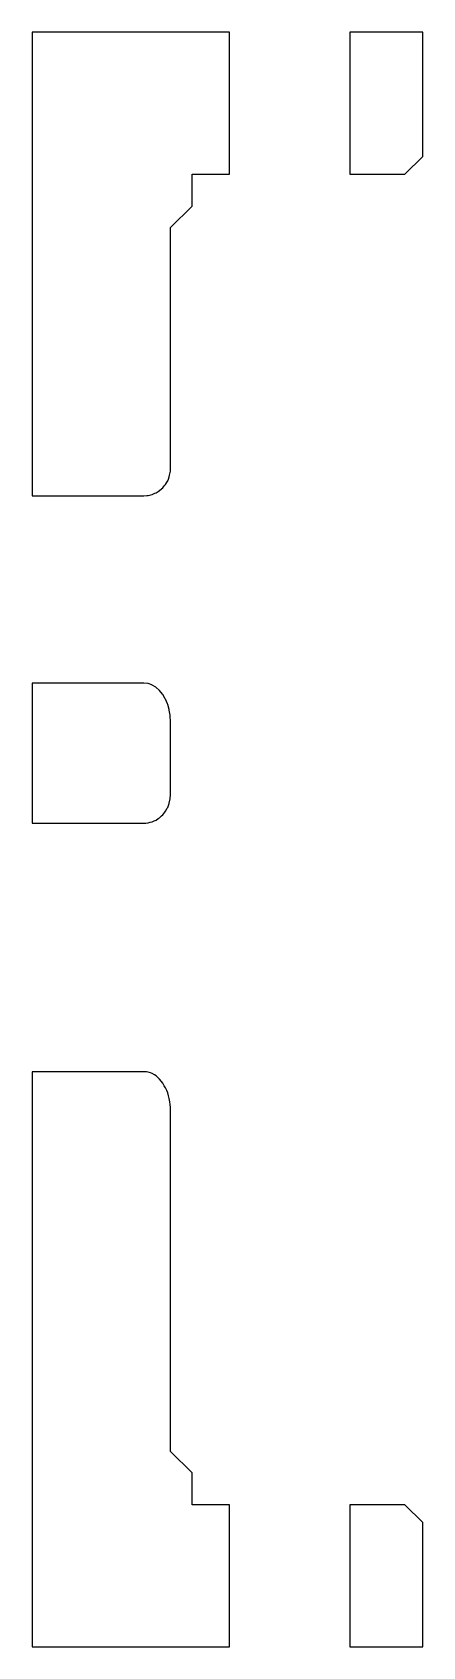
# Model space of a CAD drawing. Header units: metres. Extents: x 0 to 47.5, y 0 to 45.5.
# Drawn here: x 36.5 to 47.5, y 0 to 45.5 of the extents above.
import ezdxf

# ---------------------------------------------------------------- set-up
doc = ezdxf.new("R2010")
doc.units = ezdxf.units.M

msp = doc.modelspace()

# ---------------------------------------------------------------- linework, layer by layer
for p, q in [((42.0543, 45.5), (36.5, 45.5)), ((36.5, 45.5), (36.5, 32.4381)), ((42.0543, 41.5), (42.0543, 45.5)), ((47.5, 45.5), (45.4479, 45.5)), ((45.4479, 45.5), (45.4479, 41.5)), ((47.5, 42), (47.5, 45.5)), ((47, 41.5), (47.5, 42)), ((41, 40.6041), (41, 41.5)), ((41, 41.5), (42.0543, 41.5)), ((45.4479, 41.5), (47, 41.5)), ((40.3959, 40), (41, 40.6041)), ((40.3959, 33.2108), (40.3959, 40)), ((40.2527, 32.7566), (40.282, 32.8059)), ((40.282, 32.8059), (40.3142, 32.86)), ((40.3142, 32.86), (40.3333, 32.9075)), ((40.3333, 32.9075), (40.3592, 32.972)), ((40.3592, 32.972), (40.3694, 33.0159)), ((40.3694, 33.0159), (40.3867, 33.0899)), ((40.3867, 33.0899), (40.3897, 33.1289)), ((40.3897, 33.1289), (40.3959, 33.2108)), ((36.5, 32.4381), (39.6459, 32.4381)), ((39.6459, 32.4381), (39.7285, 32.4448)), ((39.7285, 32.4448), (39.7632, 32.4476)), ((39.7632, 32.4476), (39.8419, 32.467)), ((39.8419, 32.467), (39.8777, 32.4759)), ((39.8777, 32.4759), (39.9493, 32.5065)), ((39.9493, 32.5065), (39.9864, 32.5223)), ((39.9864, 32.5223), (40.0488, 32.5617)), ((40.0488, 32.5617), (40.0868, 32.5856)), ((40.0868, 32.5856), (40.1384, 32.6311)), ((40.1384, 32.6311), (40.1762, 32.6644)), ((40.1762, 32.6644), (40.2166, 32.7131)), ((40.2166, 32.7131), (40.2527, 32.7566)), ((39.6459, 27.1563), (36.5, 27.1563)), ((36.5, 27.1563), (36.5, 23.21)), ((39.7632, 27.1428), (39.6459, 27.1563)), ((39.8682, 27.106), (39.7632, 27.1428)), ((39.8777, 27.1026), (39.8682, 27.106)), ((39.9771, 27.0423), (39.8777, 27.1026)), ((39.9864, 27.0367), (39.9771, 27.0423)), ((40.0779, 26.9547), (39.9864, 27.0367)), ((40.0868, 26.9467), (40.0779, 26.9547)), ((40.168, 26.8453), (40.0868, 26.9467)), ((40.1762, 26.8349), (40.168, 26.8453)), ((40.2452, 26.7167), (40.1762, 26.8349)), ((40.2527, 26.704), (40.2452, 26.7167)), ((40.3079, 26.5722), (40.2527, 26.704)), ((40.3142, 26.5571), (40.3079, 26.5722)), ((40.3543, 26.4153), (40.3142, 26.5571)), ((40.3592, 26.3981), (40.3543, 26.4153)), ((40.3835, 26.2497), (40.3592, 26.3981)), ((40.3867, 26.2306), (40.3835, 26.2497)), ((40.3948, 26.0796), (40.3867, 26.2306)), ((40.3959, 26.0589), (40.3948, 26.0796)), ((40.3959, 24.0165), (40.3959, 26.0589)), ((40.3142, 23.654), (40.3551, 23.7612)), ((40.3551, 23.7612), (40.3592, 23.7719)), ((40.3592, 23.7719), (40.3866, 23.8958)), ((40.3866, 23.8958), (40.3867, 23.896)), ((40.3867, 23.896), (40.3869, 23.8991)), ((40.3869, 23.8991), (40.3959, 24.0165)), ((36.5, 23.21), (39.6459, 23.21)), ((39.6459, 23.21), (39.7014, 23.2148)), ((39.7014, 23.2148), (39.7632, 23.22)), ((39.7632, 23.22), (39.8194, 23.2346)), ((39.8194, 23.2346), (39.8777, 23.2498)), ((39.8777, 23.2498), (39.935, 23.2756)), ((39.935, 23.2756), (39.9864, 23.2987)), ((39.9864, 23.2987), (40.0447, 23.3374)), ((40.0447, 23.3374), (40.0868, 23.3653)), ((40.0868, 23.3653), (40.145, 23.4192)), ((40.145, 23.4192), (40.1762, 23.4482)), ((40.1762, 23.4482), (40.2321, 23.5191)), ((40.2321, 23.5191), (40.2527, 23.5452)), ((40.2527, 23.5452), (40.303, 23.6343)), ((40.303, 23.6343), (40.3142, 23.654)), ((39.6459, 16.2063), (36.5, 16.2063)), ((36.5, 16.2063), (36.5, 0)), ((39.7148, 16.1984), (39.6459, 16.2063)), ((39.7632, 16.1928), (39.7148, 16.1984)), ((39.8302, 16.1693), (39.7632, 16.1928)), ((39.8777, 16.1526), (39.8302, 16.1693)), ((39.9408, 16.1143), (39.8777, 16.1526)), ((39.9864, 16.0867), (39.9408, 16.1143)), ((40.0868, 15.9968), (39.9864, 16.0867)), ((40.1376, 15.9333), (40.0868, 15.9968)), ((40.1762, 15.8849), (40.1376, 15.9333)), ((40.219, 15.8117), (40.1762, 15.8849)), ((40.2527, 15.754), (40.219, 15.8117)), ((40.2864, 15.6734), (40.2527, 15.754)), ((40.3142, 15.6072), (40.2864, 15.6734)), ((40.3384, 15.5216), (40.3142, 15.6072)), ((40.3592, 15.4481), (40.3384, 15.5216)), ((40.3737, 15.36), (40.3592, 15.4481)), ((40.3867, 15.2806), (40.3737, 15.36)), ((40.3914, 15.1925), (40.3867, 15.2806)), ((40.3959, 15.109), (40.3914, 15.1925)), ((40.3959, 5.5), (40.3959, 15.109)), ((41, 4.89591), (40.3959, 5.5)), ((41, 4), (41, 4.89591)), ((42.0543, 4), (41, 4)), ((42.0543, 0), (42.0543, 4)), ((45.4439, 4), (45.4479, 1.38722)), ((47, 4), (45.4439, 4)), ((47.5, 3.5), (47, 4)), ((47.5, 0), (47.5, 3.5)), ((45.4479, 1.38722), (45.4479, 0)), ((36.5, 0), (42.0543, 0)), ((45.4479, 0), (47.5, 0))]:
    msp.add_line(p, q)

doc.saveas('drawing.dxf')
